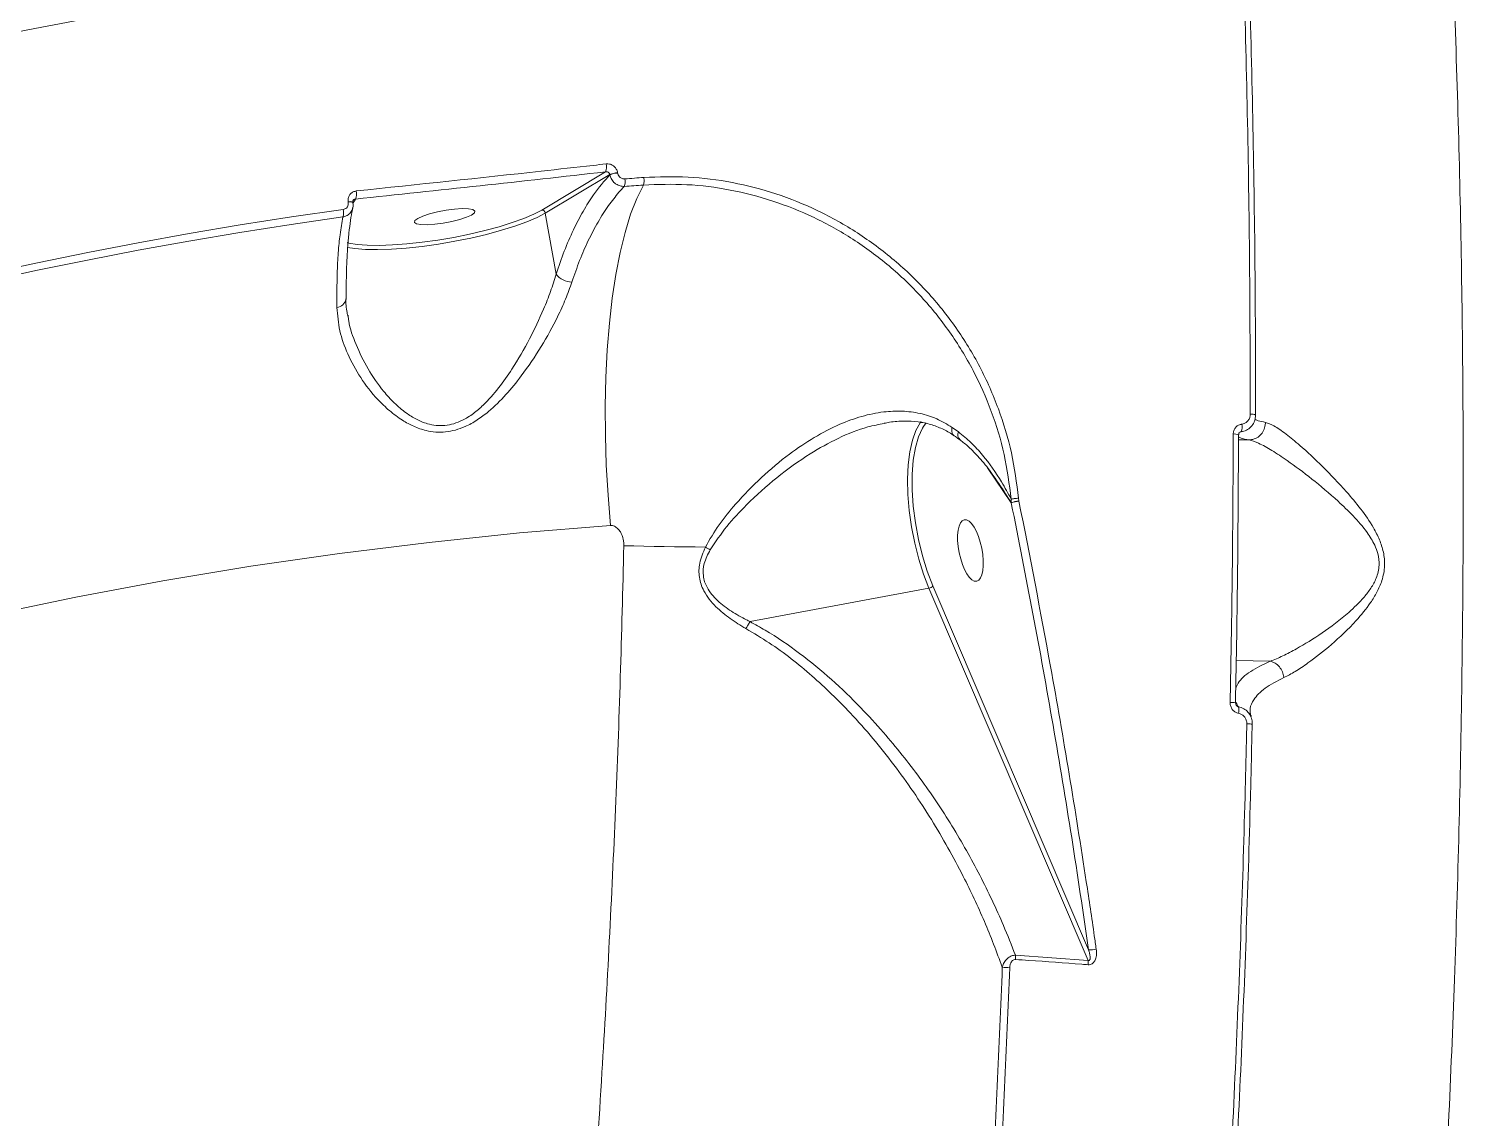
# Model space of a CAD drawing. Header units: millimetres. Extents: x -8422 to 28150, y -6982 to 5510.
# Drawn here: x 4112 to 4322, y 1819.7 to 1979.3 of the extents above; entities that cross this region are included whole.
import ezdxf

# ---------------------------------------------------------------- set-up
doc = ezdxf.new("R2010")
doc.units = ezdxf.units.MM
doc.layers.add('DIKOM_ОБЪЕКТ', color=7, linetype='Continuous')

msp = doc.modelspace()

# ---------------------------------------------------------------- linework, layer by layer
at = {"layer": 'DIKOM_ОБЪЕКТ', "color": 7, "linetype": 'Continuous', "lineweight": 15}
for p, q in [((4196.43, 1958.32), (4187.09, 1952.74)), ((4187.62, 1952.29), (4197.05, 1957.93)), ((4197.05, 1957.93), (4197.06, 1957.9)), ((4198.21, 1958.17), (4198.21, 1958.19)), ((4158.76, 1953.92), (4158.77, 1953.89)), ((4159.44, 1953.82), (4159.45, 1953.85)), ((4159.46, 1953.68), (4159.82, 1954.35)), ((4189.2, 1943.35), (4187.62, 1952.29)), ((4158.45, 1939.72), (4158.45, 1939.68)), ((4158.78, 1937.06), (4158.74, 1937.34)), ((4242.98, 1921.02), (4243.39, 1921.57)), ((4248.09, 1920.26), (4247.17, 1920.92)), ((4289.1, 1919.8), (4289.12, 1919.82)), ((4289.34, 1920.22), (4289.5, 1920.28)), ((4290.12, 1920.45), (4290.12, 1920.45)), ((4290.62, 1919.07), (4289.09, 1919.1)), ((4252.35, 1914.98), (4255.83, 1909.88)), ((4254.8, 1911.48), (4255.82, 1909.91)), ((4255.82, 1910.41), (4255.82, 1909.91)), ((4255.82, 1909.91), (4255.83, 1909.88)), ((4256.95, 1910.18), (4256.89, 1910.54)), ((4256.96, 1910.13), (4256.95, 1910.18)), ((4243.78, 1897.36), (4217.6, 1892.47)), ((4243.78, 1897.36), (4267.1, 1842.87)), ((4267.16, 1844.41), (4244.35, 1897.73)), ((4293.72, 1886.68), (4288.76, 1886.79)), ((4290.8, 1879.04), (4290.8, 1879.13)), ((4267.1, 1842.87), (4256.44, 1843.63))]:
    msp.add_line(p, q, dxfattribs=at)
at = {"layer": 'DIKOM_ОБЪЕКТ', "color": 7, "linetype": 'Continuous', "lineweight": 15, "flags": 128}
for points in [[(4089.03, 1974.15), (4096.6, 1975.89), (4104.2, 1977.54), (4111.86, 1979.11), (4119.57, 1980.59), (4127.32, 1981.99), (4135.11, 1983.31), (4142.95, 1984.54), (4150.82, 1985.68)], [(4202.05, 1957.51), (4201.7, 1957.49), (4201.35, 1957.46), (4201.01, 1957.44), (4200.66, 1957.41), (4200.31, 1957.38), (4199.96, 1957.36), (4199.61, 1957.33), (4199.27, 1957.3)], [(4201.97, 1956.4), (4201, 1954.43), (4200.1, 1952.11), (4199.29, 1949.47), (4198.57, 1946.53), (4197.95, 1943.32), (4197.42, 1939.85), (4197, 1936.16), (4196.69, 1932.27), (4196.49, 1928.21), (4196.4, 1924.02), (4196.42, 1919.73), (4196.55, 1915.37), (4196.8, 1910.97), (4197.15, 1906.57)], [(4199.18, 1956.19), (4199.53, 1956.22), (4199.88, 1956.25), (4200.23, 1956.27), (4200.58, 1956.3), (4200.92, 1956.33), (4201.27, 1956.35), (4201.62, 1956.38), (4201.97, 1956.4)], [(4098.72, 1940.66), (4105.97, 1942.33), (4113.27, 1943.92), (4120.61, 1945.42), (4128, 1946.85), (4135.44, 1948.19), (4142.91, 1949.45), (4150.43, 1950.63), (4157.99, 1951.72)], [(4158.04, 1952.83), (4150.48, 1951.73), (4142.96, 1950.56), (4135.47, 1949.29), (4128.03, 1947.95), (4120.64, 1946.53), (4113.29, 1945.02), (4105.98, 1943.43), (4098.73, 1941.76)], [(4187.09, 1952.74), (4185.93, 1952.13), (4184.48, 1951.51), (4182.77, 1950.89), (4180.85, 1950.29), (4178.76, 1949.73), (4176.54, 1949.21), (4174.23, 1948.74), (4171.9, 1948.34), (4169.59, 1948.02), (4167.35, 1947.77), (4165.24, 1947.62), (4163.29, 1947.55), (4161.55, 1947.58), (4160.06, 1947.7), (4158.85, 1947.91), (4158.6, 1947.97)], [(4158.64, 1947.27), (4159.74, 1947.09), (4161.28, 1946.97), (4163.07, 1946.94), (4165.08, 1947.01), (4167.27, 1947.17), (4169.57, 1947.42), (4171.96, 1947.75), (4174.36, 1948.16), (4176.73, 1948.64), (4179.03, 1949.18), (4181.19, 1949.77), (4183.17, 1950.38), (4184.92, 1951.02), (4186.42, 1951.66), (4187.62, 1952.29)], [(4174.34, 1952.87), (4175.46, 1952.94), (4176.37, 1952.92), (4177.01, 1952.8), (4177.3, 1952.59), (4177.24, 1952.32), (4176.83, 1952.01), (4176.1, 1951.67), (4175.11, 1951.34), (4173.94, 1951.05), (4172.68, 1950.81), (4171.44, 1950.65), (4170.32, 1950.58), (4169.4, 1950.6), (4168.77, 1950.72), (4168.48, 1950.93), (4168.53, 1951.2), (4168.95, 1951.51), (4169.68, 1951.85), (4170.67, 1952.18), (4171.84, 1952.47), (4173.1, 1952.71), (4174.34, 1952.87)], [(4242.65, 1921.77), (4242.49, 1921.56), (4241.87, 1920.45), (4241.36, 1919.03), (4240.99, 1917.35), (4240.75, 1915.44), (4240.65, 1913.33), (4240.7, 1911.08), (4240.9, 1908.74), (4241.23, 1906.35), (4241.7, 1903.96), (4242.29, 1901.64), (4242.99, 1899.42), (4243.78, 1897.36)], [(4244.35, 1897.73), (4243.54, 1899.84), (4242.83, 1902.12), (4242.24, 1904.51), (4241.79, 1906.96), (4241.48, 1909.4), (4241.33, 1911.77), (4241.33, 1914.03), (4241.49, 1916.11), (4241.8, 1917.96), (4242.26, 1919.54), (4242.85, 1920.81), (4242.98, 1921.02)], [(4057.33, 1880.48), (4069.32, 1884.08), (4081.47, 1887.44), (4093.79, 1890.56), (4106.26, 1893.43), (4118.87, 1896.06), (4131.63, 1898.44), (4144.51, 1900.57), (4157.51, 1902.45), (4170.62, 1904.08), (4183.84, 1905.45), (4197.15, 1906.57)], [(4211.05, 1903.38), (4209.54, 1903.4), (4208.03, 1903.41), (4206.53, 1903.43), (4205.03, 1903.45), (4203.54, 1903.48), (4202.05, 1903.51), (4200.58, 1903.55), (4199.12, 1903.58)], [(4291.1, 1877.47), (4291.11, 1877.47), (4291.09, 1877.47), (4291.03, 1877.48), (4290.93, 1877.48), (4290.81, 1877.49), (4290.66, 1877.49), (4290.5, 1877.49), (4290.32, 1877.5)]]:
    msp.add_lwpolyline(points, dxfattribs=at)
at = {"layer": 'DIKOM_ОБЪЕКТ', "color": 7, "linetype": 'Continuous', "lineweight": 15}
for centre, radius, start, end in [((4194.87, 1959.04), 1.71, 335.2996, 15.379), ((4198.53, 1954.15), 4.06, 94.5504, 111.3106), ((4198.53, 1954.12), 4.05, 94.5457, 111.3097), ((4158.42, 1955.1), 1.58, 331.7685, 15.6334), ((4197.14, 1956.9), 2.16, 340.8525, 10.7212), ((4159.06, 1953.07), 0.896, 64.1388, 109.1125), ((4159.06, 1953.03), 0.905, 64.4543, 108.9439), ((4156.27, 1952.36), 1.83, 339.6715, 14.9147), ((4187.1, 1952.21), 0.53, 8.53, 90.4693), ((4191.51, 1945.11), 2.91, 217.3261, 270.0211), ((4156.92, 1940.03), 1.57, 277.1515, 347.309), ((4291.04, 1921.74), 1.12, 59.6901, 101.484), ((4249.09, 1919.86), 1.08, 158.2232, 225.397), ((4288.52, 1918.41), 1.54, 67.1149, 97.4595), ((4288.08, 1920.92), 1.56, 335.9977, 17.2471), ((4260.28, 1893.76), 16.75, 101.4798, 105.4553), ((4259.71, 1895.13), 15.25, 100.3927, 104.7367), ((4201.49, 1884.8), 20.9, 60.564, 62.7731), ((4243.68, 1898.14), 0.787, 277.6397, 328.3486), ((4287.9, 1871.26), 9.37, 85.2258, 90.1148), ((4287.09, 1879.54), 2.07, 346.2125, 12.421), ((4267.25, 1849.87), 5.46, 269.0574, 280.7801), ((4252.52, 1843.3), 3.93, 355.4168, 4.8578), ((4262.9, 1842.65), 4.21, 354.2317, 3.0722), ((4255.7, 1850.85), 9.05, 262.5288, 269.3622)]:
    msp.add_arc(centre, radius, start, end, dxfattribs=at)
at = {"layer": 'DIKOM_ОБЪЕКТ', "color": 7, "linetype": 'Continuous', "lineweight": 15, "extrusion": (0, 0, -1)}
msp.add_ellipse((4249.86, 1902.89), major_axis=(0.91, -4.51), ratio=0.365718, dxfattribs=at)
at = {"layer": 'DIKOM_ОБЪЕКТ', "color": 7, "linetype": 'Continuous', "lineweight": 15}
for points, knots in [([(4283.32, 1552.23), (4284.34, 1555.74), (4286.38, 1562.77), (4289.33, 1574.25), (4292.2, 1586.4), (4295.02, 1599.42), (4297.77, 1613.31), (4300.43, 1628.07), (4302.98, 1643.47), (4305.45, 1659.92), (4307.85, 1677.46), (4310.13, 1696.08), (4312.26, 1715.44), (4314.21, 1735.49), (4315.97, 1756.19), (4317.5, 1777.05), (4318.8, 1797.99), (4319.88, 1818.94), (4320.76, 1840.27), (4321.41, 1861.9), (4321.83, 1883.78), (4322.02, 1905.41), (4321.98, 1926.71), (4321.72, 1947.62), (4321.22, 1968.51), (4320.5, 1989.29), (4319.53, 2009.9), (4318.42, 2028.56), (4317.24, 2045.32), (4316.01, 2060.31), (4314.66, 2074.97), (4313.16, 2089.25), (4311.55, 2103.08), (4309.8, 2116.46), (4307.94, 2129.42), (4306.59, 2137.65), (4305.92, 2141.76)], [0, 0, 0, 0, 0.027765, 0.055564, 0.083362, 0.111128, 0.140031, 0.168973, 0.197914, 0.226818, 0.258245, 0.289696, 0.321123, 0.353467, 0.385838, 0.418183, 0.449506, 0.480853, 0.512176, 0.544413, 0.576676, 0.608912, 0.640161, 0.671433, 0.702682, 0.734841, 0.767026, 0.799186, 0.824146, 0.849107, 0.874267, 0.899427, 0.924469, 0.949512, 0.974756, 1, 1, 1, 1]), ([(4289.06, 2009.46), (4289.33, 2002.44), (4289.88, 1988.41), (4290.42, 1966.86), (4290.77, 1945.01), (4290.8, 1930.22), (4290.82, 1922.83)], [0, 0, 0, 0, 0.248595, 0.49719, 0.748595, 1, 1, 1, 1]), ([(4291.61, 1922.7), (4291.59, 1929.99), (4291.56, 1944.58), (4291.21, 1966.3), (4290.68, 1987.89), (4290.12, 2002.05), (4289.84, 2009.14)], [0, 0, 0, 0, 0.248595, 0.49719, 0.748595, 1, 1, 1, 1]), ([(4196.53, 1959.49), (4195.89, 1959.42), (4192.72, 1959.07), (4180.49, 1957.7), (4168.96, 1956.48), (4159.95, 1955.53)], [0, 0, 0, 0, 0.051713, 0.258553, 1, 1, 1, 1]), ([(4198.21, 1958.19), (4198.18, 1958.3), (4198.12, 1958.56), (4197.89, 1958.95), (4197.51, 1959.29), (4197.03, 1959.5), (4196.69, 1959.5), (4196.53, 1959.49)], [0, 0, 0, 0, 0.13425, 0.346988, 0.56326, 0.781763, 1, 1, 1, 1]), ([(4159.82, 1954.35), (4165.89, 1954.99), (4178.05, 1956.27), (4190.3, 1957.64), (4196.43, 1958.32)], [0, 0, 0, 0, 0.499918, 1, 1, 1, 1]), ([(4197.06, 1957.9), (4196.26, 1956.97), (4194.89, 1955.39), (4193.14, 1952.59), (4191.7, 1949.84), (4190.36, 1946.77), (4189.59, 1944.49), (4189.2, 1943.35)], [0, 0, 0, 0, 0.259055, 0.441627, 0.624196, 0.812098, 1, 1, 1, 1]), ([(4196.43, 1958.32), (4196.49, 1958.33), (4196.62, 1958.34), (4196.8, 1958.29), (4196.95, 1958.18), (4197.03, 1958.05), (4197.05, 1957.96), (4197.05, 1957.93)], [0, 0, 0, 0, 0.231747, 0.456109, 0.669058, 0.872261, 1, 1, 1, 1]), ([(4197.06, 1957.9), (4197.12, 1957.71), (4197.24, 1957.3), (4197.59, 1956.84), (4198.04, 1956.48), (4198.56, 1956.23), (4198.97, 1956.2), (4199.18, 1956.19)], [0, 0, 0, 0, 0.204427, 0.430063, 0.563413, 0.780285, 1, 1, 1, 1]), ([(4199.27, 1957.3), (4199.26, 1957.3), (4199.16, 1957.29), (4198.94, 1957.31), (4198.68, 1957.43), (4198.46, 1957.62), (4198.29, 1957.86), (4198.23, 1958.07), (4198.21, 1958.17)], [0, 0, 0, 0, 0.004304, 0.219828, 0.435537, 0.568224, 0.793816, 1, 1, 1, 1]), ([(4201.97, 1956.4), (4201.99, 1956.46), (4202.04, 1956.57), (4202.08, 1956.85), (4202.08, 1957.18), (4202.06, 1957.4), (4202.05, 1957.51)], [0, 0, 0, 0, 0.249974, 0.500022, 0.750009, 1, 1, 1, 1]), ([(4256.89, 1910.54), (4256.61, 1912.76), (4256.03, 1917.21), (4254.07, 1923.68), (4251.35, 1929.84), (4247.84, 1935.6), (4243.63, 1940.85), (4238.78, 1945.51), (4233.39, 1949.5), (4227.56, 1952.77), (4221.4, 1955.24), (4215.02, 1956.89), (4208.52, 1957.75), (4204.21, 1957.59), (4202.05, 1957.51)], [0, 0, 0, 0, 0.083619, 0.167166, 0.250417, 0.333852, 0.417303, 0.500488, 0.583738, 0.667138, 0.750457, 0.833396, 0.916628, 1, 1, 1, 1]), ([(4159.95, 1955.53), (4159.79, 1955.49), (4159.47, 1955.43), (4159.08, 1955.13), (4158.82, 1954.71), (4158.72, 1954.29), (4158.75, 1954.02), (4158.76, 1953.92)], [0, 0, 0, 0, 0.218311, 0.436789, 0.653045, 0.865746, 1, 1, 1, 1]), ([(4191.51, 1942.2), (4191.88, 1943.27), (4192.62, 1945.41), (4193.91, 1948.33), (4195.32, 1951.03), (4196.83, 1953.38), (4198.13, 1955.06), (4198.92, 1955.91), (4199.18, 1956.19)], [0, 0, 0, 0, 0.182796, 0.365596, 0.553747, 0.741904, 0.914192, 1, 1, 1, 1]), ([(4201.97, 1956.4), (4204.09, 1956.48), (4208.32, 1956.63), (4214.7, 1955.79), (4220.96, 1954.19), (4227, 1951.76), (4232.73, 1948.57), (4238.02, 1944.67), (4242.78, 1940.11), (4246.92, 1934.96), (4250.36, 1929.33), (4253.04, 1923.29), (4254.96, 1916.96), (4255.53, 1912.59), (4255.82, 1910.41)], [0, 0, 0, 0, 0.083577, 0.166653, 0.249751, 0.333329, 0.416258, 0.499797, 0.583009, 0.666082, 0.749771, 0.832788, 0.91629, 1, 1, 1, 1]), ([(4158.77, 1953.89), (4158.77, 1953.87), (4158.79, 1953.75), (4158.78, 1953.51), (4158.68, 1953.26), (4158.52, 1953.04), (4158.31, 1952.89), (4158.12, 1952.85), (4158.04, 1952.83)], [0, 0, 0, 0, 0.034002, 0.252276, 0.470544, 0.597945, 0.819326, 1, 1, 1, 1]), ([(4159.41, 1953.03), (4159.42, 1953.06), (4159.51, 1953.27), (4159.49, 1953.55), (4159.45, 1953.79), (4159.44, 1953.82)], [0, 0, 0, 0, 0.100849, 0.879351, 1, 1, 1, 1]), ([(4159.49, 1954.14), (4159.48, 1954.13), (4159.45, 1954.09), (4159.43, 1953.99), (4159.45, 1953.91), (4159.45, 1953.88)], [0, 0, 0, 0, 0.214769, 0.728207, 1, 1, 1, 1]), ([(4159.49, 1954.14), (4159.5, 1954.17), (4159.55, 1954.26), (4159.67, 1954.33), (4159.77, 1954.35), (4159.82, 1954.35)], [0, 0, 0, 0, 0.262071, 0.625071, 1, 1, 1, 1]), ([(4157.99, 1951.72), (4157.84, 1950.9), (4157.56, 1949.39), (4157.3, 1946.53), (4157.11, 1943.08), (4157.11, 1940.17), (4157.11, 1938.47)], [0, 0, 0, 0, 0.258078, 0.475006, 0.694074, 1, 1, 1, 1]), ([(4157.99, 1951.72), (4158.16, 1951.77), (4158.53, 1951.86), (4158.94, 1952.18), (4159.27, 1952.57), (4159.36, 1952.86), (4159.41, 1953.03)], [0, 0, 0, 0, 0.250172, 0.558421, 0.735927, 1, 1, 1, 1]), ([(4159.44, 1953.02), (4159.42, 1952.93), (4159.3, 1952.43), (4159.1, 1951.23), (4158.86, 1949.4), (4158.67, 1947.24), (4158.54, 1944.81), (4158.47, 1942.3), (4158.47, 1940.5), (4158.47, 1939.68)], [0, 0, 0, 0, 0.033259, 0.191276, 0.354322, 0.520831, 0.689571, 0.859578, 1, 1, 1, 1]), ([(4189.2, 1943.35), (4188.94, 1942.51), (4188.43, 1940.84), (4187.17, 1937.66), (4185.36, 1933.82), (4183.12, 1929.92), (4180.82, 1926.66), (4178.92, 1924.47), (4177.1, 1922.9), (4175.27, 1921.74), (4172.94, 1921.01), (4170.59, 1921.28), (4168.71, 1922.06), (4167.08, 1923.09), (4165.47, 1924.48), (4163.53, 1926.61), (4161.55, 1929.48), (4159.89, 1932.97), (4158.94, 1935.54), (4158.8, 1936.87), (4158.78, 1937.06)], [0, 0, 0, 0, 0.055027, 0.110767, 0.201807, 0.295232, 0.355654, 0.41725, 0.451012, 0.485602, 0.535028, 0.58438, 0.618182, 0.652967, 0.697754, 0.743196, 0.82519, 0.90898, 0.987262, 1, 1, 1, 1]), ([(4157.11, 1938.47), (4157.21, 1937.34), (4157.39, 1935.06), (4158.63, 1931.59), (4160.48, 1928.16), (4162.64, 1925.39), (4164.77, 1923.33), (4166.53, 1922.01), (4168.34, 1921.03), (4170.43, 1920.29), (4173.02, 1920.08), (4175.6, 1920.81), (4177.67, 1921.96), (4179.71, 1923.5), (4181.9, 1925.67), (4184.5, 1928.88), (4187.1, 1932.74), (4189.18, 1936.55), (4190.63, 1939.71), (4191.22, 1941.37), (4191.51, 1942.2)], [0, 0, 0, 0, 0.072775, 0.145624, 0.222085, 0.298517, 0.340926, 0.383292, 0.416483, 0.449611, 0.498643, 0.54779, 0.580845, 0.613967, 0.671083, 0.728318, 0.813204, 0.898077, 0.949048, 1, 1, 1, 1]), ([(4158.44, 1939.72), (4158.44, 1939.72), (4158.39, 1939.08), (4158.49, 1938.19), (4158.69, 1937.29), (4158.74, 1937.07)], [0, 0, 0, 0, 0.002279, 0.747281, 1, 1, 1, 1]), ([(4247.17, 1920.92), (4246.43, 1921.37), (4244.95, 1922.27), (4242.47, 1923.03), (4239.86, 1923.36), (4237, 1923.23), (4233.93, 1922.6), (4230.52, 1921.36), (4226.96, 1919.51), (4223.1, 1916.91), (4219.2, 1913.65), (4215.8, 1910.11), (4212.98, 1906.72), (4211.69, 1904.49), (4211.05, 1903.38)], [0, 0, 0, 0, 0.064645, 0.129335, 0.196356, 0.263415, 0.34303, 0.422694, 0.518014, 0.613384, 0.726677, 0.839978, 0.92008, 1, 1, 1, 1]), ([(4247.41, 1919.71), (4247.38, 1919.73), (4246.87, 1920.15), (4245.74, 1920.72), (4244.04, 1921.39), (4242.16, 1921.77), (4240.15, 1921.87), (4238.48, 1921.78), (4237.5, 1921.57), (4237.24, 1921.51)], [0, 0, 0, 0, 0.008401, 0.181528, 0.358379, 0.539105, 0.730561, 0.929455, 1, 1, 1, 1]), ([(4289.5, 1920.28), (4289.56, 1920.29), (4289.89, 1920.34), (4290.46, 1920.57), (4291.09, 1921.12), (4291.52, 1921.86), (4291.58, 1922.42), (4291.61, 1922.7)], [0, 0, 0, 0, 0.048529, 0.28672, 0.524699, 0.762277, 1, 1, 1, 1]), ([(4290.82, 1922.83), (4290.81, 1922.66), (4290.77, 1922.33), (4290.52, 1921.88), (4290.14, 1921.55), (4289.8, 1921.41), (4289.6, 1921.38), (4289.57, 1921.38)], [0, 0, 0, 0, 0.237803, 0.475476, 0.713447, 0.951515, 1, 1, 1, 1]), ([(4293.03, 1921.65), (4292.93, 1921.67), (4292.43, 1921.77), (4291.82, 1921.92), (4291.59, 1922.05), (4291.5, 1922.1)], [0, 0, 0, 0, 0.133787, 0.68397, 1, 1, 1, 1]), ([(4211.76, 1903), (4212.54, 1904.16), (4214.12, 1906.5), (4217.45, 1910.01), (4221.5, 1913.67), (4226.04, 1916.94), (4230.52, 1919.41), (4234.18, 1920.91), (4236.44, 1921.34), (4237.24, 1921.49)], [0, 0, 0, 0, 0.125689, 0.254402, 0.433581, 0.617367, 0.765365, 0.91692, 1, 1, 1, 1]), ([(4247.44, 1919.76), (4247.37, 1919.81), (4247.2, 1919.92), (4247.1, 1920.3), (4247.12, 1920.67), (4247.17, 1920.88), (4247.17, 1920.92)], [0, 0, 0, 0, 0.247902, 0.603612, 0.936257, 1, 1, 1, 1]), ([(4248.32, 1919.09), (4248.13, 1919.23), (4247.84, 1919.46), (4247.52, 1919.66), (4247.41, 1919.74)], [0, 0, 0, 0, 0.657635, 1, 1, 1, 1]), ([(4255.82, 1910.41), (4255.36, 1911.25), (4254.16, 1913.48), (4252.18, 1916.28), (4249.99, 1918.72), (4248.72, 1919.75), (4248.09, 1920.26)], [0, 0, 0, 0, 0.231939, 0.611514, 0.805876, 1, 1, 1, 1]), ([(4288.32, 1919.93), (4288.32, 1919.27), (4288.31, 1915.95), (4288.27, 1907.76), (4288.15, 1895.32), (4287.97, 1885.53), (4287.88, 1880.63)], [0, 0, 0, 0, 0.050769, 0.253855, 0.626699, 1, 1, 1, 1]), ([(4289.57, 1921.38), (4289.54, 1921.37), (4289.34, 1921.34), (4289, 1921.21), (4288.62, 1920.88), (4288.37, 1920.43), (4288.34, 1920.1), (4288.32, 1919.93)], [0, 0, 0, 0, 0.047872, 0.285624, 0.523621, 0.761763, 1, 1, 1, 1]), ([(4288.66, 1880.59), (4288.78, 1887.13), (4289.01, 1900.23), (4289.07, 1913.27), (4289.1, 1919.8)], [0, 0, 0, 0, 0.49945, 1, 1, 1, 1]), ([(4289.42, 1920.25), (4289.4, 1920.25), (4289.32, 1920.23), (4289.22, 1920.13), (4289.13, 1919.98), (4289.12, 1919.87), (4289.12, 1919.82)], [0, 0, 0, 0, 0.105238, 0.470761, 0.766401, 1, 1, 1, 1]), ([(4289.42, 1920.25), (4289.43, 1920.26), (4289.46, 1920.27), (4289.49, 1920.28), (4289.5, 1920.28)], [0, 0, 0, 0, 0.644814, 1, 1, 1, 1]), ([(4293.03, 1921.65), (4293.03, 1921.61), (4293.03, 1921.4), (4292.97, 1920.92), (4292.7, 1920.23), (4292.15, 1919.6), (4291.43, 1919.16), (4290.89, 1919.1), (4290.63, 1919.07)], [0, 0, 0, 0, 0.03503, 0.155246, 0.366453, 0.577648, 0.788813, 1, 1, 1, 1]), ([(4295.74, 1884.27), (4296.29, 1884.55), (4297.39, 1885.13), (4299.7, 1886.68), (4302.7, 1889.04), (4305.91, 1892.05), (4308.15, 1894.75), (4309.4, 1896.76), (4310.18, 1898.54), (4310.58, 1900.56), (4310.38, 1902.64), (4309.76, 1904.51), (4308.66, 1906.66), (4307, 1909.02), (4304.47, 1912.04), (4301.37, 1915.26), (4298.38, 1918.06), (4296.01, 1920.01), (4294.29, 1921.22), (4293.43, 1921.51), (4293.03, 1921.65)], [0, 0, 0, 0, 0.051564, 0.103894, 0.193806, 0.286399, 0.343697, 0.372759, 0.402467, 0.436679, 0.467109, 0.496462, 0.526972, 0.580377, 0.634946, 0.725167, 0.818122, 0.880205, 0.943889, 1, 1, 1, 1]), ([(4253.36, 1913.58), (4253.19, 1913.84), (4252.54, 1914.86), (4251.26, 1916.38), (4249.74, 1917.99), (4248.75, 1918.76), (4248.33, 1919.08)], [0, 0, 0, 0, 0.124354, 0.483383, 0.782139, 1, 1, 1, 1]), ([(4289.09, 1919.52), (4289.16, 1919.48), (4289.38, 1919.36), (4289.97, 1919.2), (4290.51, 1919.09), (4290.62, 1919.07)], [0, 0, 0, 0, 0.229922, 0.851626, 1, 1, 1, 1]), ([(4290.62, 1919.07), (4290.62, 1919.07), (4290.62, 1919.07), (4290.62, 1919.07), (4290.63, 1919.07)], [0, 0, 0, 0, 0.673384, 1, 1, 1, 1]), ([(4290.63, 1919.07), (4290.63, 1919.07), (4291.06, 1918.99), (4292.06, 1918.63), (4293.96, 1917.59), (4296.54, 1915.87), (4299.81, 1913.44), (4303.13, 1910.64), (4305.9, 1908.01), (4307.75, 1905.86), (4308.95, 1903.95), (4309.58, 1902.32), (4309.79, 1900.63), (4309.35, 1898.86), (4308.51, 1897.34), (4307.16, 1895.61), (4304.76, 1893.31), (4301.34, 1890.72), (4298.08, 1888.73), (4295.58, 1887.42), (4294.33, 1886.89), (4293.75, 1886.67), (4293.75, 1886.67)], [0, 0, 0, 0, 0.000031, 0.056387, 0.12045, 0.184595, 0.278192, 0.371863, 0.425821, 0.479623, 0.515227, 0.5362, 0.563755, 0.594918, 0.622909, 0.651031, 0.707942, 0.800914, 0.893919, 0.946893, 0.999839, 1, 1, 1, 1]), ([(4252.63, 1914.63), (4253.37, 1913.59), (4254.11, 1912.55), (4254.8, 1911.49), (4254.8, 1911.48)], [0, 0, 0, 0, 0.992771, 1, 1, 1, 1]), ([(4255.82, 1910.41), (4255.88, 1910.42), (4256, 1910.44), (4256.27, 1910.48), (4256.58, 1910.51), (4256.79, 1910.53), (4256.89, 1910.54)], [0, 0, 0, 0, 0.243631, 0.499976, 0.756373, 1, 1, 1, 1]), ([(4255.83, 1909.88), (4256.91, 1904.46), (4259.05, 1893.62), (4261.99, 1877.26), (4264.73, 1860.85), (4266.35, 1849.89), (4267.16, 1844.41)], [0, 0, 0, 0, 0.249269, 0.498539, 0.74927, 1, 1, 1, 1]), ([(4268.27, 1844.51), (4268.18, 1845.16), (4267.71, 1848.45), (4266.44, 1856.99), (4264.34, 1870.14), (4261.14, 1888.76), (4258.54, 1902.07), (4256.96, 1910.13)], [0, 0, 0, 0, 0.02999, 0.149953, 0.390071, 0.630191, 1, 1, 1, 1]), ([(4197.15, 1906.57), (4197.25, 1906.57), (4197.46, 1906.57), (4197.84, 1906.41), (4198.25, 1906.1), (4198.74, 1905.47), (4198.99, 1904.8), (4199.11, 1904.11), (4199.12, 1903.79), (4199.12, 1903.58)], [0, 0, 0, 0, 0.076768, 0.160523, 0.317412, 0.466139, 0.7625, 0.842837, 1, 1, 1, 1]), ([(4199.12, 1903.58), (4198.96, 1897.17), (4198.64, 1884.32), (4197.92, 1865), (4197.02, 1845.7), (4195.9, 1825.67), (4194.52, 1804.95), (4192.86, 1783.62), (4190.98, 1762.53), (4188.9, 1741.78), (4186.64, 1721.48), (4184.21, 1701.9), (4181.64, 1683.08), (4178.95, 1665), (4176.1, 1647.53), (4173.13, 1630.74), (4170.05, 1614.72), (4166.79, 1599.22), (4163.37, 1584.34), (4159.79, 1570.17), (4156.12, 1557.04), (4152.43, 1545.17), (4148.73, 1534.57), (4145.03, 1525.18), (4141.28, 1516.87), (4137.49, 1509.68), (4133.69, 1503.62), (4129.9, 1498.76), (4126.13, 1495.09), (4122.37, 1492.63), (4119.3, 1491.34), (4117.49, 1491.29), (4116.92, 1491.27)], [0, 0, 0, 0, 0.030891, 0.061821, 0.09275, 0.123642, 0.158403, 0.193277, 0.228206, 0.263134, 0.298004, 0.332763, 0.366422, 0.400187, 0.434005, 0.467822, 0.501584, 0.535241, 0.57092, 0.606663, 0.642406, 0.678085, 0.712274, 0.746569, 0.780921, 0.815274, 0.849574, 0.883765, 0.917306, 0.950945, 0.984634, 1, 1, 1, 1]), ([(4211.05, 1903.38), (4210.72, 1902.61), (4210.12, 1901.2), (4210.05, 1898.94), (4210.83, 1896.67), (4212.49, 1894.64), (4214.66, 1892.85), (4216.21, 1891.92), (4216.99, 1891.45)], [0, 0, 0, 0, 0.167262, 0.30431, 0.441661, 0.637011, 0.818293, 1, 1, 1, 1]), ([(4217.59, 1892.47), (4217.59, 1892.47), (4217.42, 1892.56), (4216.49, 1893.02), (4214.83, 1893.95), (4212.81, 1895.47), (4211.29, 1897.22), (4210.63, 1899.18), (4210.81, 1901.15), (4211.42, 1902.34), (4211.76, 1903)], [0, 0, 0, 0, 0.000268, 0.041444, 0.224296, 0.406577, 0.584981, 0.712482, 0.840455, 1, 1, 1, 1]), ([(4217.59, 1892.47), (4217.5, 1892.32), (4217.32, 1892.03), (4217.11, 1891.66), (4217.01, 1891.48), (4216.99, 1891.45)], [0, 0, 0, 0, 0.499563, 0.91565, 1, 1, 1, 1]), ([(4217.6, 1892.47), (4217.6, 1892.47), (4217.6, 1892.47), (4217.59, 1892.47), (4217.59, 1892.47), (4217.59, 1892.47)], [0, 0, 0, 0, 0.455666, 0.83063, 1, 1, 1, 1]), ([(4256.44, 1843.63), (4255.87, 1845.08), (4254.32, 1849.02), (4251.31, 1855.36), (4247.26, 1862.59), (4242.57, 1869.59), (4238, 1875.34), (4233.62, 1880.13), (4229.57, 1884.04), (4224.92, 1887.87), (4220.86, 1890.65), (4218.34, 1892.06), (4217.6, 1892.47)], [0, 0, 0, 0, 0.078335, 0.212593, 0.347266, 0.481793, 0.61585, 0.691667, 0.782072, 0.872619, 0.962813, 1, 1, 1, 1]), ([(4216.99, 1891.45), (4218.13, 1890.77), (4221.57, 1888.71), (4226.77, 1884.61), (4232.91, 1878.63), (4238.8, 1871.58), (4244.27, 1863.54), (4248.57, 1855.82), (4251.99, 1848.59), (4253.68, 1844.12), (4254.52, 1841.88)], [0, 0, 0, 0, 0.05881, 0.177719, 0.296817, 0.450946, 0.605624, 0.760044, 0.88002, 1, 1, 1, 1]), ([(4293.72, 1886.68), (4292.71, 1886.19), (4290.65, 1885.21), (4289.16, 1883.82), (4288.8, 1882.94), (4288.69, 1882.67)], [0, 0, 0, 0, 0.403195, 0.817044, 1, 1, 1, 1]), ([(4293.75, 1886.67), (4293.74, 1886.67), (4293.74, 1886.68), (4293.73, 1886.68), (4293.72, 1886.68)], [0, 0, 0, 0, 0.415116, 1, 1, 1, 1]), ([(4295.74, 1884.27), (4295.74, 1884.3), (4295.71, 1884.59), (4295.55, 1885.16), (4295.11, 1885.87), (4294.48, 1886.43), (4293.99, 1886.59), (4293.75, 1886.67)], [0, 0, 0, 0, 0.026237, 0.26309, 0.50873, 0.754372, 1, 1, 1, 1]), ([(4290.8, 1879.13), (4290.79, 1879.34), (4290.76, 1879.99), (4291.37, 1881.21), (4292.8, 1882.77), (4294.75, 1883.76), (4295.74, 1884.27)], [0, 0, 0, 0, 0.109516, 0.341363, 0.666453, 1, 1, 1, 1]), ([(4287.88, 1880.63), (4287.88, 1880.57), (4287.88, 1880.34), (4287.98, 1879.94), (4288.25, 1879.51), (4288.64, 1879.18), (4288.95, 1879.09), (4289.11, 1879.05)], [0, 0, 0, 0, 0.079588, 0.319464, 0.549798, 0.774804, 1, 1, 1, 1]), ([(4289.12, 1879.99), (4289.1, 1880.01), (4288.94, 1880.27), (4288.8, 1880.53), (4288.66, 1880.76)], [0, 0, 0, 0, 0.089535, 1, 1, 1, 1]), ([(4288.68, 1880.6), (4288.68, 1880.55), (4288.68, 1880.43), (4288.73, 1880.3), (4288.78, 1880.24), (4288.78, 1880.24)], [0, 0, 0, 0, 0.377436, 0.937511, 1, 1, 1, 1]), ([(4289.12, 1879.99), (4289.07, 1880), (4289.02, 1880.02), (4288.92, 1880.08), (4288.84, 1880.14), (4288.8, 1880.21), (4288.78, 1880.24)], [0, 0, 0, 0, 0.334065, 0.385924, 0.799879, 1, 1, 1, 1]), ([(4291.1, 1877.47), (4291.1, 1877.56), (4291.11, 1877.93), (4290.95, 1878.56), (4290.52, 1879.25), (4289.89, 1879.77), (4289.38, 1879.92), (4289.12, 1879.99)], [0, 0, 0, 0, 0.078081, 0.31398, 0.543224, 0.771077, 1, 1, 1, 1]), ([(4289.11, 1879.05), (4289.26, 1879.01), (4289.57, 1878.92), (4289.95, 1878.6), (4290.22, 1878.17), (4290.31, 1877.78), (4290.32, 1877.56), (4290.32, 1877.5)], [0, 0, 0, 0, 0.226336, 0.452727, 0.682366, 0.920771, 1, 1, 1, 1]), ([(4290.85, 1879.04), (4290.84, 1879.03), (4290.83, 1878.94), (4290.84, 1878.84), (4290.94, 1878.63), (4290.97, 1878.58)], [0, 0, 0, 0, 0.143045, 0.798029, 1, 1, 1, 1]), ([(4290.32, 1877.5), (4290.23, 1873.94), (4289.99, 1863.51), (4289.45, 1846.24), (4288.61, 1825.69), (4287.59, 1805.17), (4286.75, 1791.6), (4286.33, 1784.82)], [0, 0, 0, 0, 0.114455, 0.334765, 0.555076, 0.777538, 1, 1, 1, 1]), ([(4287.12, 1785), (4287.54, 1791.7), (4288.38, 1805.11), (4289.39, 1825.51), (4290.23, 1846.09), (4290.78, 1863.45), (4291.02, 1873.92), (4291.1, 1877.47)], [0, 0, 0, 0, 0.220311, 0.440622, 0.663084, 0.885546, 1, 1, 1, 1]), ([(4267.08, 1842.23), (4267.19, 1842.23), (4267.4, 1842.23), (4267.7, 1842.37), (4267.97, 1842.64), (4268.22, 1843.11), (4268.34, 1843.77), (4268.3, 1844.27), (4268.27, 1844.51)], [0, 0, 0, 0, 0.10985, 0.220065, 0.325751, 0.492517, 0.753724, 1, 1, 1, 1]), ([(4267.16, 1844.41), (4267.21, 1844.23), (4267.31, 1843.88), (4267.38, 1843.42), (4267.38, 1843.09), (4267.33, 1842.94), (4267.28, 1842.88), (4267.24, 1842.86), (4267.21, 1842.85), (4267.16, 1842.85), (4267.12, 1842.86), (4267.1, 1842.87)], [0, 0, 0, 0, 0.316971, 0.62712, 0.791396, 0.870438, 0.897795, 0.925527, 0.933247, 0.960378, 1, 1, 1, 1]), ([(4256.44, 1843.63), (4256.25, 1843.61), (4255.88, 1843.56), (4255.37, 1843.26), (4254.94, 1842.83), (4254.65, 1842.35), (4254.56, 1842.01), (4254.52, 1841.88)], [0, 0, 0, 0, 0.202246, 0.404345, 0.610607, 0.841057, 1, 1, 1, 1]), ([(4255.6, 1841.8), (4255.62, 1841.97), (4255.65, 1842.28), (4255.81, 1842.64), (4256.01, 1842.86), (4256.22, 1842.98), (4256.37, 1842.98), (4256.44, 1842.99)], [0, 0, 0, 0, 0.319632, 0.561873, 0.727915, 0.864032, 1, 1, 1, 1]), ([(4256.44, 1842.99), (4257.09, 1842.95), (4260.34, 1842.75), (4263.89, 1842.49), (4266.78, 1842.25), (4267.08, 1842.23)], [0, 0, 0, 0, 0.183172, 0.915886, 1, 1, 1, 1]), ([(4254.52, 1841.88), (4254.29, 1836.07), (4253.81, 1824.45), (4252.92, 1807.08), (4251.91, 1789.78), (4251.12, 1778.36), (4250.73, 1772.64)], [0, 0, 0, 0, 0.249121, 0.498243, 0.749121, 1, 1, 1, 1]), ([(4251.8, 1772.46), (4252.19, 1778.14), (4252.98, 1789.51), (4253.99, 1806.79), (4254.88, 1824.22), (4255.36, 1835.94), (4255.6, 1841.8)], [0, 0, 0, 0, 0.249122, 0.498243, 0.749121, 1, 1, 1, 1])]:
    msp.add_open_spline(points, degree=3, knots=knots, dxfattribs=at)

doc.saveas('drawing.dxf')
